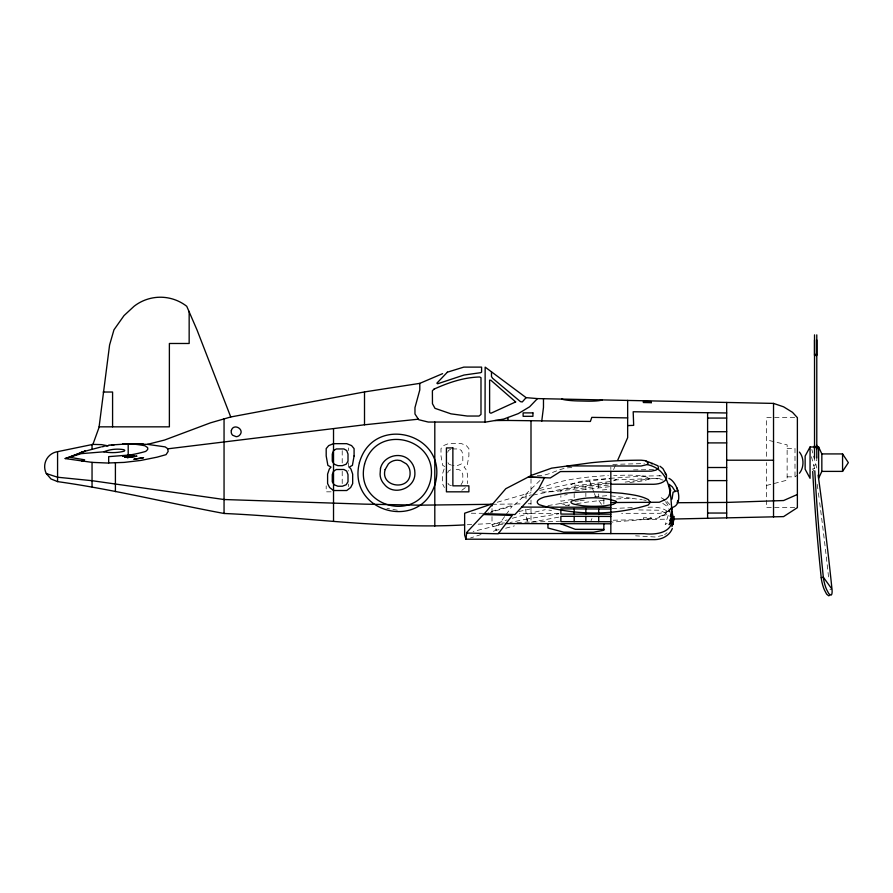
<?xml version="1.0" encoding="UTF-8"?>
<svg xmlns="http://www.w3.org/2000/svg" width="893" height="893" viewBox="0 0 893 893"><rect width="100%" height="100%" fill="white"/><g stroke="black" fill="none" stroke-linecap="round" stroke-linejoin="round"><path stroke-width="0.67" stroke-dasharray="4.46 3.35" d="M525.631 509.289L527.272 522.896L527.562 518.889L558.828 513.788M526.01 498.74L526.144 494.778L531 492.601M504.645 516.589L498.182 525.43L496.765 525.709L496.296 530.252L490.29 532.317M670.632 507.95L665.162 524.716L667.931 522.606M444.145 468.981L442.403 474.116L442.403 483.593L444.413 487.522M447.717 452.327L448.375 450.541L451.166 448.945M447.728 472.877L448.375 471.102L450.831 469.696M591.043 520.652L591.959 518.576M613.591 469.551L616.695 462.507M461.022 484.732L462.808 481.74L462.808 474.652L461.514 471.102L458.723 469.506L453.811 469.506M671.659 507.648C666.915 512.861 661.467 518.297 653.922 518.721L612.23 522.104M506.085 514.614L512.214 506.119L490.023 512.426M669.047 510.07L663.912 514.736L659.168 516.757L668.143 514.245M540.008 480.467L514.915 504.612L488.024 512.448M664.649 534.673L667.071 532.741M461.826 490.313L465.476 487.522M787.135 476.851L794.993 476.851L797.382 475.243M539.193 488.984C560.759 479.005 584.982 477.119 608.39 475.444M662.762 535.365L655.562 537.028L635.604 535.833M669.27 511.198L659.938 513.285L621.628 513.319M481.026 534.527L470.511 537.977M498.964 529.683L496.296 530.252L492.01 524.794L507.101 519.893M496.765 525.709L473.145 531.413M497.211 502.257L528.053 493.338M613.524 480.825L616.572 479.664L613.524 478.86M505.65 528.243L514.413 525.865M521.679 497.948L530.163 495.548M512.314 518.286L526.747 514.212A505.951 505.951 0 0 1 545.277 509.68M814.684 468.379L812.574 468.959L814.918 472.207M829.898 589.782L831.997 589.19M527.562 518.889L510.037 522.494M813.769 465.376L815.945 464.795M766.473 485.468L787.135 480.155L787.135 444.859L766.473 439.836M539.729 490.402L574.947 483.091L609.707 478.347M533.054 495.09L571.353 487.277L610.834 482.533M518.688 511.589L529.884 509.066M498.528 525.028L503.652 523.901M558.75 517.147L529.995 522.438M547.956 505.583L569.946 502M609.897 481.595L577.637 485.368L570.951 484.72C582.85 479.295 596.926 479.362 609.897 478.815M579.311 490.29L574.188 491.105L574.188 487.835M572.491 499.41L560.871 501.207L560.871 495.682M625.156 482.097L653.922 478.38L659.045 478.57L662.695 479.764M564.51 495.001L567.245 494.599M579.87 500.75L585.094 500.08M581.879 489.889L609.495 486.707M574.869 501.375L578.564 500.917M537.318 475.69C549.909 476.27 559.621 466.86 572.223 467.72M604.36 500.069L590.842 501.609A505.951 505.951 0 0 0 576.03 503.764M608.39 485.066L553.816 491.641L539.193 492.199M629.799 482.555C636.575 481.316 644.132 481.684 650.26 478.347C638.93 473.658 625.725 475.612 613.647 475.31M609.595 483.448L570.66 488.281L560.871 490.112L560.871 492.166M602.351 489.978L610.834 489.185M594.526 496.787L609.618 495.425M610.042 478.313L643.284 476.069L659.938 475.79L664.772 476.482M616.55 498.986L630.134 498.104L642.324 499.79M612.174 508.519L634.767 507.514M467.24 524.749L472.71 524.459M478.19 524.158L504.534 522.963M642.447 476.114L643.284 476.069M614.116 479.954L655.295 478.447L662.997 480.066M517.069 522.427L559.654 521.266M612.799 464.393L644.333 463.567M633.494 469.93L653.654 469.606M613.245 520.217L667.361 519.146M659.134 475.802L659.938 475.79M492.177 504.288L521.3 503.886M528.232 503.797L531 503.764M647.994 507.28C655.473 506.822 664.213 507.246 669.46 513.408M638.774 509.925L659.559 510.227L667.651 514.089M794.692 417.656L766.473 417.656L766.473 459.125M787.135 448.453L794.993 448.453L794.993 476.851M452.349 448.945L458.723 448.945L461.514 450.541L462.808 454.091L462.808 461.168L461.022 464.17L457.183 465.666L452.695 465.666M331.08 491.831L326.191 491.831L326.191 485.837M794.692 507.648L766.473 507.648L766.473 462.652M558.75 513.386L519.469 513.363M471.314 513.241L482.689 513.285M610.834 495.905L630.134 498.104M548.849 510.115L551.539 510.461M397.318 510.182L386.892 508.396M643.596 499.991L646.13 500.404M560.57 503.451L569.321 505.773M451.423 465.164L448.866 464.17L447.069 461.168M451.423 485.725L448.866 484.732L447.672 482.733M662.773 503.384L669.047 507.57M444.792 466.526L442.671 465.365L440.997 455.932L440.997 448.621L443.497 445.596L448.342 443.665L461.547 443.665L466.38 445.596L468.892 448.621L468.892 455.932L467.206 465.365L464.036 467.106L465.733 468.981L467.486 474.116L467.486 483.593M665.073 499.935L661.144 497.691L664.85 500.716M666.959 501.453L671.034 505.94M665.564 501.699L667.696 504.657L669.795 511.722M598.946 500.683L602.016 505.036M593.923 492.344L589.614 480.825M594.403 493.561L596.323 498.428M811.837 449.469L812.775 452.985M813.623 456.133L817.318 469.941M811.447 456.714L815.142 470.522M816.782 456.502L816.782 460.42L814.528 460.42L814.528 456.502M610.834 467.184L610.834 469.439M603.858 499.567L603.858 504.791M598.712 484.475L598.712 487.79M598.712 493.963L598.712 496.363M585.853 486.082L585.853 489.375M585.853 493.036L585.853 496.541M574.188 493.494L574.188 497.691M531 478.804L531 495.079M531 500.035L531 521.836M492.01 508.586L492.01 515.283M492.01 516.623L492.01 524.794M348.661 447.929L348.661 450.597M348.661 462.719L348.661 470.957M348.661 484.039L348.661 486.596M342.209 450.686L342.209 463.523M342.209 471.325L342.209 484.586M817.229 484.363A1305.075 326.269 74.5 0 1 818.055 490.491M818.379 492.936A1305.075 326.269 74.5 0 1 819.35 500.27M819.674 502.703A1305.075 326.269 74.5 0 1 828.793 579.345M565.291 505.605A505.951 505.951 0 0 1 570.66 504.645M651.287 518.677L643.351 518.833L643.351 517.806L651.287 517.65L651.287 518.677"/><path stroke-width="1.34" d="M627.656 417.902L591.813 417.377L590.373 421.451L508.017 420.447L508.017 417.455M814.528 339.999L814.528 458.02M816.782 339.999L816.782 458.02M485.033 422.043L485.156 367.112L526.111 397.642L537.474 398.591L773.528 403.402L783.585 406.817L792.471 412.298L797.382 417.656L797.382 507.648L783.585 516.612L674.304 519.012M672.329 528.544C669.571 535.543 662.226 539.45 654.893 539.629L465.923 539.182L466.738 532.418L485.223 512.671L505.784 488.717L531.871 475.165L551.64 468.144L591.121 462.753A482.812 482.812 0 0 1 641.107 460.208L644.646 460.576L652.794 463.489M671.659 507.648C684.239 505.025 678.088 482.421 668.924 478.358M541.738 421.206L543.48 407.353L543.48 398.658M672.139 511.633L671.547 514.814L670.319 516.444L672.038 508.597M672.038 499.075L673.099 492.143L677.865 490.614L676.782 487.611M674.204 516.478L672.942 524.671C669.94 502.837 675.052 470.89 647.224 464.55L641.107 466.012L567.088 465.923M464.505 524.894C384.247 529.504 304.122 516.947 224.054 513.475C168.509 503.161 113.567 489.42 57.576 481.617L50.968 478.949L46.324 473.558A15.136 15.136 0 0 1 57.576 451.668L92.905 444.39L99.011 427.513L109.593 344.944L113.969 329.807L124.004 315.609L134.039 306.299A42.808 42.808 0 0 1 186.749 306.299L196.951 329.807L230.74 416.975L364.511 391.927L419.799 383.365L442.604 373.654M671.96 526.624L673.746 519.436L672.094 512.292M677.452 501.732L677.954 500.46M677.039 502.726L726.679 502.424L783.585 500.538L797.382 494.476M617.733 460.163L627.656 437.659L627.656 400.399M818.624 446.991L821.839 453.923L821.839 471.392L818.624 478.313L818.624 446.991L810.051 446.991L805.14 456.077L805.14 469.227L810.051 478.313L810.051 446.991M821.839 471.392L842.568 471.392L848.35 462.652L842.568 453.923L821.839 453.923M799.436 473.234C804.158 467.508 804.158 457.796 799.436 452.07M537.474 398.591L529.594 406.817L518.32 413.604L503.764 419.051L485.87 422.043L428.227 422.043L418.694 419.71L414.966 413.972L414.966 407.643L419.799 389.906L419.799 383.365M647.224 464.55L648.173 463.099L646.108 461.045M81.955 461.368L84.612 459.806L69.475 457.249L85.259 451.065L65.189 458.567L92.046 462.373L107.294 463.02L124.149 462.407L140.77 460.442L157.079 457.16L166.042 454.66L168.197 451.378L167.482 448.498L165.127 446.88L147.725 444.39L127.286 443.765L129.474 443.799M526.111 397.642L522.249 401.973L520.429 401.627L492.601 378.264L491.474 376.533L491.474 371.823M465.923 539.182L464.639 535.007L464.639 513.229L492.01 503.92L492.01 505.918M81.04 452.282L100.63 447.069M230.74 416.975L210.413 422.858L164.546 440.048L147.412 444.368M65.189 458.567L81.218 453.644L103.845 451.813A47.932 47.932 0 0 0 124.149 451.211L124.774 450.362L123.904 449.704A36.713 36.713 0 0 0 103.834 451.802M600.509 400.388L602.239 399.874L600.252 400.455A15.047 2.043 1.1 0 1 586.824 401.147L577.124 400.924A18.764 2.545 1.1 0 1 562.97 399.461L561.708 399.037M829.385 595.363A12.413 3.103 74.5 0 1 828.659 595.776L826.639 594.169L824.328 589.782A12.413 3.103 74.5 0 1 821.225 577.782L823.335 577.202L831.997 589.19A12.413 3.103 74.5 0 1 830.769 595.185L828.749 593.577L826.438 589.19A12.413 3.103 74.5 0 1 823.335 577.202A1025.242 256.313 74.5 0 1 814.807 470.845M101.724 446.857L104.302 446.344M108.678 445.105L130.914 443.743M105.698 446.076L108.678 445.64M111.357 445.261L114.17 444.859M122.665 444.078L128.771 443.821A100.585 100.585 0 0 1 144.956 445.786L147.557 447.56A2.969 2.969 0 0 1 147.602 449.581L145.76 451.389A130.891 130.891 0 0 1 129.831 454.995L108.678 456.636L108.678 462.998M531.927 476.516L528.321 477.007L550.322 477.956L560.391 471.582L651.365 471.158L655.886 470.153L658.498 468.412L658.007 465.845L653.799 464.047M418.359 419.197L364.511 424.8L167.661 448.844M627.656 425.593L633.673 425.358L633.182 411.762L726.679 412.968M490.793 504.311L419.799 505.181L364.511 504.143L224.054 499.522L92.046 480.691L57.576 477.23L46.324 473.558M494.822 420.547L508.017 420.447M814.528 354.443L816.782 354.443M103.164 392.027L112.585 392.027L112.585 426.843M707.602 418.058L726.679 418.058M99.09 426.843L169.38 426.843L169.38 343.481L189.16 343.481L189.16 311.4M707.602 431.721L726.679 431.721M707.602 442.906L726.679 442.906M726.679 460.208L773.528 460.23M707.602 467.508L726.679 467.508M707.602 480.613L726.679 480.613M707.602 513.04L726.679 513.04M610.834 484.196L653.654 484.274C658.342 484.106 663.767 483.024 666.468 478.838L666.468 475.043L662.941 468.613L659.972 466.224M521.746 507.079L610.834 507.302M610.834 521.746L560.871 521.635L560.871 516.321L610.834 516.444M610.834 523.789L506.085 523.555M603.858 529.393L575.304 529.337L560.57 523.689M498.528 533.389L644.344 533.679C654.457 534.94 671.313 533.411 672.206 520.206M610.834 502.547L659.28 502.257L666.189 499.12L668.634 496.608L670.699 490.558L669.248 485.379M610.834 508.999L560.871 508.876L560.871 514.067L610.834 514.189M125.21 443.754L124.573 443.754L125.958 443.765M126.94 443.776L123.089 443.776L124.473 443.754M125.455 443.765L131.137 443.754M532.63 477.253L544.551 477.532L538.691 488.772L514.915 514.547L484.296 513.654M466.671 533.021L498.182 533.791L512.214 515.451L483.47 514.535M92.905 444.39L101.489 444.625L107.673 445.786M136.116 444.1L136.752 444.134L131.851 443.821M130.534 443.821L134.039 444.044L131.104 443.821M129.15 443.821L132.555 444.022L129.731 443.821M137.544 443.933L143.505 444.334L134.039 443.821L137.701 443.977M132.477 443.832L136.015 444.078M669.047 484.285L672.273 486.797L675.275 491.451M665.14 473.268L666.468 475.043M671.871 511.522L671.547 516.366L669.75 520.876L671.536 518.532L672.005 514.636M671.96 515.317L671.536 519.592L669.125 524.671L671.525 521.858L672.094 518.442M842.568 453.923L842.568 471.392M816.782 334.864L816.782 355.459L814.528 355.459L814.528 334.864M816.782 445.25L816.782 448.978M814.528 445.25L814.528 448.978M773.528 403.402L773.528 517.058M726.679 402.442L726.679 517.973M707.602 412.968L707.602 518.353M610.834 471.236L610.834 533.612M603.858 523.778L603.858 530.275L593.477 532.206L563.673 532.15L547.956 528.02L547.956 523.655M598.712 508.965L598.712 514.167M598.712 516.422L598.712 521.724M585.853 508.932L585.853 514.134M585.853 516.388L585.853 521.691M574.188 508.91L574.188 514.1M574.188 516.355L574.188 521.668M531 421.15L531 476.092M434.802 422.043L434.802 526.077M364.511 391.927L364.511 424.8M333.524 428.595L333.524 521.199M224.054 418.761L224.054 513.475M128.201 443.854L128.201 455.207M115.409 462.898L115.409 491.619M92.046 444.446L92.046 449.056M92.046 462.373L92.046 486.908M57.576 451.668L57.576 481.617M818.144 475.165A1305.075 326.269 74.5 0 1 831.885 588.141M821.225 577.782A1025.242 256.313 74.5 0 1 812.708 471.437M651.365 463.668A19.367 19.367 0 0 1 652.604 463.824M231.365 430.482L231.198 431.754A5.503 5.179 -24.8 0 0 232.638 435.226L236.109 436.666A4.644 4.376 -24.8 0 0 239.581 435.226C245.318 429.488 233.464 422.646 231.365 430.482M359.41 462.697C346.696 512.459 421.507 532.507 435.382 483.046C448.096 433.284 373.285 413.236 359.41 462.697M364.578 464.081C353.595 507.079 418.225 524.392 430.214 481.662C441.198 438.664 376.567 421.351 364.578 464.081M380.496 468.345L380.083 474.261A14.98 14.31 35.4 0 0 384.314 484.319C393.824 496.575 415.602 488.326 414.899 472.877A17.179 16.822 63 0 0 409.764 460.498C400.901 451.077 383.465 455.754 380.496 468.345M385.129 469.584C379.905 487.399 410.534 491.429 410.099 472.877A12.469 12.212 63 0 0 406.382 463.891L400.689 460.598L397.396 460.163A13.216 12.948 66.9 0 0 388.41 463.891L385.129 469.584M354.086 455.932L352.411 465.365L349.241 467.106L350.927 468.981L352.679 474.116L352.679 483.593L350.67 487.522L346.741 490.525L333.536 490.525L329.606 487.522L327.597 483.593L327.597 474.116L329.35 468.981L331.035 467.106L327.865 465.365L326.191 455.932L326.191 448.621L328.702 445.596L333.524 443.665L346.741 443.665L351.574 445.596L354.086 448.621L354.086 455.932M333.569 450.541L332.274 454.091L332.274 461.168L334.06 464.17L337.9 465.666L342.376 465.666L346.216 464.17L348.002 461.168L348.002 454.091L346.707 450.541L343.917 448.945L336.36 448.945L333.569 450.541M333.569 471.102L332.274 474.652L332.274 481.74L334.06 484.732L337.9 486.227L342.376 486.227L346.216 484.732L348.002 481.74L348.002 474.652L346.707 471.102L343.917 469.506L336.36 469.506L333.569 471.102M616.572 502.201L613.524 504.277L605.175 505.784A22.504 4.041 0.1 0 1 582.359 505.728L574.009 504.177A23.531 4.231 0.1 0 1 571.732 501.006C585.73 496.687 601.837 496.731 615.802 501.118L616.572 502.201M650.26 502.29L648.34 504.958C613.681 515.741 573.797 515.652 539.193 504.679A58.224 10.403 0.1 0 1 544.83 496.899L565.515 493.182A55.701 9.946 0.1 0 1 608.39 492.233L622.008 493.282C630.927 494.577 640.225 495.358 648.34 499.611L650.26 502.29M447.371 372.18L436.889 383.164L437.581 383.789L464.003 375.038L480.713 372.671L481.595 372.135L481.595 367.112L463.813 367.112L447.371 372.18M434.02 389.136L432.391 390.766L432.458 403.725L434.991 408.335L451.01 413.85L467.262 416.038L479.05 416.038L480.992 414.408L480.992 377.683L479.619 376.98C463.679 377.415 448.42 382.595 434.02 389.136M132.555 454.983L123.089 456.312L132.555 454.983M134.039 455.698L124.573 457.026L134.039 455.698M136.752 456.167L127.286 457.618L136.752 456.167M143.505 457.685L134.039 459.225L143.505 457.685M515.652 401.928L490.96 413.236L489.61 412.555L489.61 380.161L490.815 380.206L515.652 401.928M532.931 412.89L523.119 412.89L523.119 416.305L532.931 416.305L532.931 412.89M452.874 447.929L446.422 447.929L446.422 491.831L468.892 491.831L468.892 485.837L452.874 485.837L452.874 447.929M651.287 402.676L643.351 402.52L643.351 401.448L651.287 401.604L651.287 402.676"/></g></svg>
